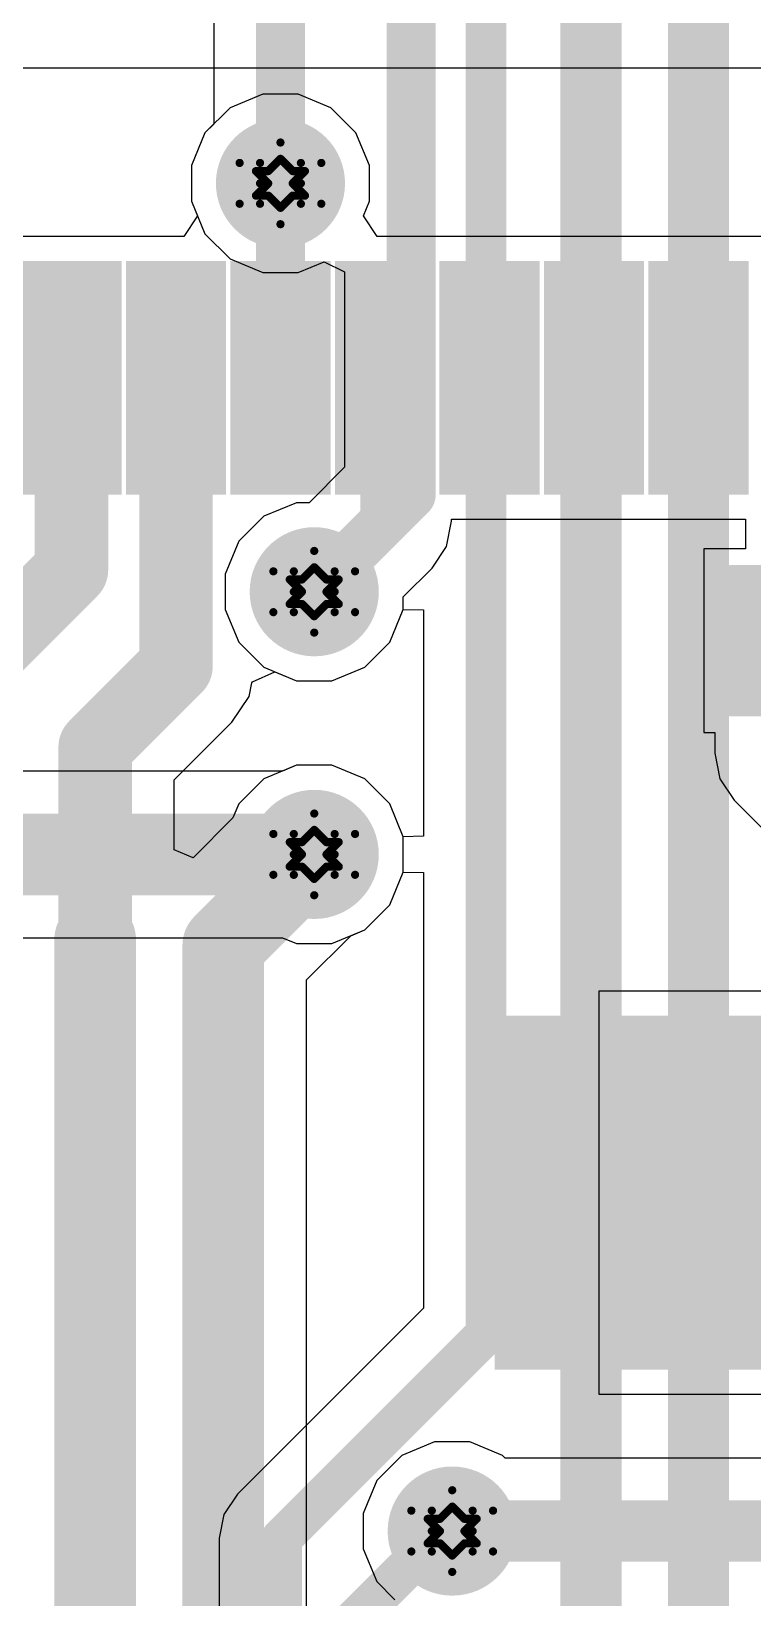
# Model space of a CAD drawing. Header units: inches. Extents: x -18 to 237, y -41 to 211.
# Drawn here: x 54.46 to 58.94, y 59.66 to 69.4 of the extents above; entities that cross this region are included whole.
import ezdxf

# ---------------------------------------------------------------- set-up
doc = ezdxf.new("R2010")
doc.units = ezdxf.units.IN
for name, color, linetype in [('Bottom Layer', 5, 'Continuous'), ('Bottom Solder', 6, 'Continuous'), ('Drill Drawing', 1, 'Continuous'), ('Top Layer', 1, 'Continuous'), ('Top Overlay', 2, 'Continuous'), ('Top Paste', 8, 'Continuous'), ('Top Solder', 216, 'Continuous'), ('Via Holes', 16, 'Continuous')]:
    doc.layers.add(name, color=color, linetype=linetype)

# ---------------------------------------------------------------- blocks, each defined once
blk = doc.blocks.new('SSOP_28_208____25')
at = {"layer": 'Top Layer'}
for points in [[(-4.025, 3.785), (-2.775, 3.785), (-2.775, 3.365), (-4.025, 3.365)], [(-4.025, 3.135), (-2.775, 3.135), (-2.775, 2.715), (-4.025, 2.715)], [(-4.025, 2.485), (-2.775, 2.485), (-2.775, 2.065), (-4.025, 2.065)], [(-4.025, 1.835), (-2.775, 1.835), (-2.775, 1.415), (-4.025, 1.415)], [(-4.025, 1.185), (-2.775, 1.185), (-2.775, 0.765), (-4.025, 0.765)], [(-4.025, 0.535), (-2.775, 0.535), (-2.775, 0.115), (-4.025, 0.115)], [(-4.025, -0.115), (-2.775, -0.115), (-2.775, -0.535), (-4.025, -0.535)]]:
    blk.add_hatch(color=1, dxfattribs=at).paths.add_polyline_path(points)
at = {"layer": 'Top Paste'}
for points in [[(-4.025, 3.785), (-2.775, 3.785), (-2.775, 3.365), (-4.025, 3.365)], [(-4.025, 3.135), (-2.775, 3.135), (-2.775, 2.715), (-4.025, 2.715)], [(-4.025, 2.485), (-2.775, 2.485), (-2.775, 2.065), (-4.025, 2.065)], [(-4.025, 1.835), (-2.775, 1.835), (-2.775, 1.415), (-4.025, 1.415)], [(-4.025, 1.185), (-2.775, 1.185), (-2.775, 0.765), (-4.025, 0.765)], [(-4.025, 0.535), (-2.775, 0.535), (-2.775, 0.115), (-4.025, 0.115)], [(-4.025, -0.115), (-2.775, -0.115), (-2.775, -0.535), (-4.025, -0.535)]]:
    blk.add_hatch(color=8, dxfattribs=at).paths.add_polyline_path(points)
at = {"layer": 'Top Solder'}
for points in [[(-4.1266, 3.8866), (-2.6734, 3.8866), (-2.6734, 3.2634), (-4.1266, 3.2634)], [(-4.1266, 3.2366), (-2.6734, 3.2366), (-2.6734, 2.6134), (-4.1266, 2.6134)], [(-4.1266, 2.5866), (-2.6734, 2.5866), (-2.6734, 1.9634), (-4.1266, 1.9634)], [(-4.1266, 1.9366), (-2.6734, 1.9366), (-2.6734, 1.3134), (-4.1266, 1.3134)], [(-4.1266, 1.2866), (-2.6734, 1.2866), (-2.6734, 0.6634), (-4.1266, 0.6634)], [(-4.1266, 0.6366), (-2.6734, 0.6366), (-2.6734, 0.0134), (-4.1266, 0.0134)], [(-4.1266, -0.0134), (-2.6734, -0.0134), (-2.6734, -0.6366), (-4.1266, -0.6366)]]:
    blk.add_hatch(color=216, dxfattribs=at).paths.add_polyline_path(points)
blk = doc.blocks.new('91304_99_052R2_105')
at = {"layer": 'Top Layer'}
for points in [[(-1.5, 3.1), (-2.1, 3.1), (-2.1, 5.1), (-1.5, 5.1)], [(-0.7, 3.1), (-1.3, 3.1), (-1.3, 5.1), (-0.7, 5.1)]]:
    blk.add_hatch(color=1, dxfattribs=at).paths.add_polyline_path(points)
at = {"layer": 'Top Paste'}
for points in [[(-1.5, 3.1), (-2.1, 3.1), (-2.1, 5.1), (-1.5, 5.1)], [(-0.7, 3.1), (-1.3, 3.1), (-1.3, 5.1), (-0.7, 5.1)]]:
    blk.add_hatch(color=8, dxfattribs=at).paths.add_polyline_path(points)
at = {"layer": 'Top Solder'}
for points in [[(-1.3984, 2.9984), (-2.2016, 2.9984), (-2.2016, 5.2016), (-1.3984, 5.2016)], [(-0.5984, 2.9984), (-1.4016, 2.9984), (-1.4016, 5.2016), (-0.5984, 5.2016)], [(0.2016, 2.9984), (-0.6016, 2.9984), (-0.6016, 5.2016), (0.2016, 5.2016)]]:
    blk.add_hatch(color=216, dxfattribs=at).paths.add_polyline_path(points)
blk = doc.blocks.new('C___0402_121')
at = {"layer": 'Top Layer'}
for points in [[(-0.6985, -0.3175), (-0.6985, 0.3175), (-0.2413, 0.3175), (-0.2413, -0.3175)], [(0.2413, -0.3175), (0.2413, 0.3175), (0.6985, 0.3175), (0.6985, -0.3175)]]:
    blk.add_hatch(color=1, dxfattribs=at).paths.add_polyline_path(points)
at = {"layer": 'Top Paste'}
for points in [[(-0.6985, -0.3175), (-0.6985, 0.3175), (-0.2413, 0.3175), (-0.2413, -0.3175)], [(0.2413, -0.3175), (0.2413, 0.3175), (0.6985, 0.3175), (0.6985, -0.3175)]]:
    blk.add_hatch(color=8, dxfattribs=at).paths.add_polyline_path(points)
at = {"layer": 'Top Solder'}
for points in [[(-0.7585, -0.3775), (-0.7585, 0.3775), (-0.1813, 0.3775), (-0.1813, -0.3775)], [(0.1813, -0.3775), (0.1813, 0.3775), (0.7585, 0.3775), (0.7585, -0.3775)]]:
    blk.add_hatch(color=216, dxfattribs=at).paths.add_polyline_path(points)
at = {"layer": 'Top Overlay'}
for points in [[(-0.7874, -0.4064, 0.127, 0.127, 0), (-0.7874, 0.4064, 0.127, 0.127, 0)], [(-0.7874, 0.4064, 0.127, 0.127, 0), (-0.2794, 0.4064, 0.127, 0.127, 0)], [(0.2794, 0.4064, 0.127, 0.127, 0), (0.7874, 0.4064, 0.127, 0.127, 0)], [(0.7874, -0.4064, 0.127, 0.127, 0), (0.7874, 0.4064, 0.127, 0.127, 0)], [(-0.7874, -0.4064, 0.127, 0.127, 0), (-0.2794, -0.4064, 0.127, 0.127, 0)], [(0.2794, -0.4064, 0.127, 0.127, 0), (0.7874, -0.4064, 0.127, 0.127, 0)]]:
    blk.add_lwpolyline(points, format="xyseb", dxfattribs=at)
for points in [[(-0.8191, 0.4064, 0.0635, 0.0635, 1), (-0.7556, 0.4064, 0.0635, 0.0635, 1)], [(-0.8191, 0.4064, 0.0635, 0.0635, 1), (-0.7556, 0.4064, 0.0635, 0.0635, 1)], [(-0.3111, 0.4064, 0.0635, 0.0635, 1), (-0.2477, 0.4064, 0.0635, 0.0635, 1)], [(0.2477, 0.4064, 0.0635, 0.0635, 1), (0.3111, 0.4064, 0.0635, 0.0635, 1)], [(0.7556, 0.4064, 0.0635, 0.0635, 1), (0.8191, 0.4064, 0.0635, 0.0635, 1)], [(0.7556, 0.4064, 0.0635, 0.0635, 1), (0.8191, 0.4064, 0.0635, 0.0635, 1)], [(-0.8191, -0.4064, 0.0635, 0.0635, 1), (-0.7556, -0.4064, 0.0635, 0.0635, 1)], [(-0.8191, -0.4064, 0.0635, 0.0635, 1), (-0.7556, -0.4064, 0.0635, 0.0635, 1)], [(-0.3111, -0.4064, 0.0635, 0.0635, 1), (-0.2477, -0.4064, 0.0635, 0.0635, 1)], [(0.2477, -0.4064, 0.0635, 0.0635, 1), (0.3111, -0.4064, 0.0635, 0.0635, 1)], [(0.7556, -0.4064, 0.0635, 0.0635, 1), (0.8191, -0.4064, 0.0635, 0.0635, 1)], [(0.7556, -0.4064, 0.0635, 0.0635, 1), (0.8191, -0.4064, 0.0635, 0.0635, 1)]]:
    blk.add_lwpolyline(points, format="xyseb", close=True, dxfattribs=at)

msp = doc.modelspace()

# ---------------------------------------------------------------- hatches: boundary and pattern name
at = {"layer": 'Bottom Layer'}
h = msp.add_hatch(color=5, dxfattribs=at)
edge = h.paths.add_edge_path()
edge.add_arc((56.0072, 68.456), 0.3, 0, 360)
h = msp.add_hatch(color=5, dxfattribs=at)
edge = h.paths.add_edge_path()
edge.add_arc((56.2172, 65.916), 0.3, 0, 360)
h = msp.add_hatch(color=5, dxfattribs=at)
edge = h.paths.add_edge_path()
edge.add_arc((56.2172, 64.2825), 0.3, 0, 360)
h = msp.add_hatch(color=5, dxfattribs=at)
edge = h.paths.add_edge_path()
edge.add_arc((57.0754, 60.074), 0.3, 0, 360)
at = {"layer": 'Bottom Solder'}
h = msp.add_hatch(color=6, dxfattribs=at)
edge = h.paths.add_edge_path()
edge.add_arc((56.0072, 68.456), 0.4016, 0, 360)
h = msp.add_hatch(color=6, dxfattribs=at)
edge = h.paths.add_edge_path()
edge.add_arc((56.2172, 65.916), 0.4016, 0, 360)
h = msp.add_hatch(color=6, dxfattribs=at)
edge = h.paths.add_edge_path()
edge.add_arc((56.2172, 64.2825), 0.4016, 0, 360)
h = msp.add_hatch(color=6, dxfattribs=at)
edge = h.paths.add_edge_path()
edge.add_arc((57.0754, 60.074), 0.4016, 0, 360)
at = {"layer": 'Top Layer'}
h = msp.add_hatch(color=1, dxfattribs=at)
edge = h.paths.add_edge_path()
edge.add_arc((56.0072, 68.456), 0.3, 0, 360)
h = msp.add_hatch(color=1, dxfattribs=at)
edge = h.paths.add_edge_path()
edge.add_arc((56.2172, 65.916), 0.3, 0, 360)
h = msp.add_hatch(color=1, dxfattribs=at)
edge = h.paths.add_edge_path()
edge.add_arc((56.2172, 64.2825), 0.3, 0, 360)
h = msp.add_hatch(color=1, dxfattribs=at)
edge = h.paths.add_edge_path()
edge.add_arc((57.0754, 60.074), 0.3, 0, 360)
at = {"layer": 'Top Solder'}
h = msp.add_hatch(color=216, dxfattribs=at)
edge = h.paths.add_edge_path()
edge.add_arc((56.0072, 68.456), 0.4016, 0, 360)
h = msp.add_hatch(color=216, dxfattribs=at)
edge = h.paths.add_edge_path()
edge.add_arc((56.2172, 65.916), 0.4016, 0, 360)
h = msp.add_hatch(color=216, dxfattribs=at)
edge = h.paths.add_edge_path()
edge.add_arc((56.2172, 64.2825), 0.4016, 0, 360)
h = msp.add_hatch(color=216, dxfattribs=at)
edge = h.paths.add_edge_path()
edge.add_arc((57.0754, 60.074), 0.4016, 0, 360)
at = {"layer": 'Via Holes'}
h = msp.add_hatch(color=7, dxfattribs=at)
edge = h.paths.add_edge_path()
edge.add_arc((56.0072, 68.456), 0.15, 0, 360)
h = msp.add_hatch(color=7, dxfattribs=at)
edge = h.paths.add_edge_path()
edge.add_arc((56.2172, 65.916), 0.15, 0, 360)
h = msp.add_hatch(color=7, dxfattribs=at)
edge = h.paths.add_edge_path()
edge.add_arc((56.2172, 64.2825), 0.15, 0, 360)
h = msp.add_hatch(color=7, dxfattribs=at)
edge = h.paths.add_edge_path()
edge.add_arc((57.0754, 60.074), 0.15, 0, 360)

# ---------------------------------------------------------------- linework, layer by layer
at = {"layer": 'Bottom Layer'}
for p, q in [((55.5928, 76.1064), (55.5928, 68.8251)), ((55.5928, 68.8251), (55.5375, 68.7698)), ((55.5375, 68.7698), (55.4532, 68.5662)), ((55.4532, 68.5662), (55.4532, 68.3458)), ((55.4532, 68.3458), (55.5375, 68.1422)), ((55.5375, 68.1422), (55.6934, 67.9863)), ((55.6934, 67.9863), (55.897, 67.902)), ((55.897, 67.902), (56.1174, 67.902)), ((56.1174, 67.902), (56.2788, 67.9688)), ((56.2788, 67.9688), (56.4058, 67.9051)), ((56.4058, 67.9051), (56.4058, 66.6905)), ((56.4058, 66.6905), (56.1852, 66.47)), ((56.107, 66.47), (55.9034, 66.3857)), ((56.1852, 66.47), (56.107, 66.47)), ((55.9034, 66.3857), (55.7475, 66.2298)), ((55.7475, 66.2298), (55.6632, 66.0262)), ((55.6632, 66.0262), (55.6632, 65.8058)), ((55.6632, 65.8058), (55.7475, 65.6022)), ((56.6869, 65.6022), (56.7712, 65.8058)), ((56.7712, 65.8058), (56.897, 65.8029)), ((56.897, 65.8029), (56.897, 64.3956)), ((55.7475, 65.6022), (55.9034, 65.4463)), ((56.531, 65.4463), (56.6869, 65.6022)), ((55.9034, 65.4463), (56.107, 65.362)), ((56.3274, 65.362), (56.531, 65.4463)), ((56.107, 65.362), (56.3274, 65.362)), ((56.02, 64.8004), (54.2217, 64.8004)), ((56.107, 64.8365), (56.02, 64.8004)), ((56.3274, 64.8365), (56.107, 64.8365)), ((56.531, 64.7521), (56.3274, 64.8365)), ((56.6869, 64.5963), (56.531, 64.7521)), ((56.7712, 64.3927), (56.6869, 64.5963)), ((56.897, 64.3956), (56.7712, 64.3927)), ((56.6869, 63.9687), (56.7712, 64.1723)), ((56.7712, 64.1723), (56.897, 64.1694)), ((56.897, 64.1694), (56.897, 61.461)), ((56.531, 63.8128), (56.6869, 63.9687)), ((56.3274, 63.7285), (56.531, 63.8128)), ((54.0072, 63.7645), (56.02, 63.7645)), ((56.02, 63.7645), (56.107, 63.7285)), ((56.107, 63.7285), (56.3274, 63.7285)), ((56.897, 61.461), (55.7396, 60.3036)), ((55.7396, 60.3036), (55.6554, 60.1776)), ((55.6554, 60.1776), (55.6259, 60.0289)), ((55.6259, 60.0289), (55.6259, 57.6461))]:
    msp.add_line(p, q, dxfattribs=at)
for points in [[(56.0072, 68.456, 0.3048, 0.3048, 0), (56.0072, 76.1064, 0.3048, 0.3048, 0)], [(56.8201, 66.5189, 0.3048, 0.3048, 0), (56.8201, 76.0001, 0.3048, 0.3048, 0)], [(57.2855, 61.3001, 0.254, 0.254, 0), (57.2855, 75.4186, 0.254, 0.254, 0)], [(57.9389, 57.0754, 0.381, 0.381, 0), (57.9389, 75.0417, 0.381, 0.381, 0)], [(58.6072, 56.8876, 0.381, 0.381, 0), (58.6072, 73.028, 0.381, 0.381, 0)], [(56.2172, 65.916, 0.3048, 0.3048, 0), (56.8201, 66.5189, 0.3048, 0.3048, 0)], [(54.0072, 64.2825, 0.508, 0.508, 0), (56.2172, 64.2825, 0.508, 0.508, 0)], [(56.0143, 60.0289, 0.254, 0.254, 0), (57.2855, 61.3001, 0.254, 0.254, 0)], [(56.0143, 57.4852, 0.254, 0.254, 0), (56.0143, 60.0289, 0.254, 0.254, 0)], [(56.3953, 59.4496, 0.254, 0.254, 0), (57.0197, 60.074, 0.254, 0.254, 0)], [(57.0197, 60.074, 0.254, 0.254, 0), (57.0754, 60.074, 0.254, 0.254, 0)]]:
    msp.add_lwpolyline(points, format="xyseb", dxfattribs=at)
for points in [[(55.931, 68.456, 0.1524, 0.1524, 1), (56.0834, 68.456, 0.1524, 0.1524, 1)], [(56.7439, 66.5189, 0.1524, 0.1524, 1), (56.8963, 66.5189, 0.1524, 0.1524, 1)], [(56.7439, 66.5189, 0.1524, 0.1524, 1), (56.8963, 66.5189, 0.1524, 0.1524, 1)], [(56.141, 65.916, 0.1524, 0.1524, 1), (56.2934, 65.916, 0.1524, 0.1524, 1)], [(56.0902, 64.2825, 0.254, 0.254, 1), (56.3442, 64.2825, 0.254, 0.254, 1)], [(57.222, 61.3001, 0.127, 0.127, 1), (57.349, 61.3001, 0.127, 0.127, 1)], [(57.222, 61.3001, 0.127, 0.127, 1), (57.349, 61.3001, 0.127, 0.127, 1)], [(55.9508, 60.0289, 0.127, 0.127, 1), (56.0778, 60.0289, 0.127, 0.127, 1)], [(55.9508, 60.0289, 0.127, 0.127, 1), (56.0778, 60.0289, 0.127, 0.127, 1)], [(56.9562, 60.074, 0.127, 0.127, 1), (57.0832, 60.074, 0.127, 0.127, 1)], [(56.9562, 60.074, 0.127, 0.127, 1), (57.0832, 60.074, 0.127, 0.127, 1)], [(57.0119, 60.074, 0.127, 0.127, 1), (57.1389, 60.074, 0.127, 0.127, 1)]]:
    msp.add_lwpolyline(points, format="xyseb", close=True, dxfattribs=at)
at = {"layer": 'Drill Drawing'}
for points in [[(55.8802, 68.583, 0.0508, 0.0508, 0), (56.0072, 68.71, 0.0508, 0.0508, 0)], [(56.0072, 68.71, 0.0508, 0.0508, 0), (56.1342, 68.583, 0.0508, 0.0508, 0)], [(55.7532, 68.583, 0.0508, 0.0508, 0), (55.8802, 68.456, 0.0508, 0.0508, 0)], [(55.7532, 68.583, 0.0508, 0.0508, 0), (55.8802, 68.583, 0.0508, 0.0508, 0)], [(55.931, 68.5322, 0.0508, 0.0508, 0), (56.0072, 68.6084, 0.0508, 0.0508, 0)], [(56.0072, 68.6084, 0.0508, 0.0508, 0), (56.0834, 68.5322, 0.0508, 0.0508, 0)], [(56.1342, 68.583, 0.0508, 0.0508, 0), (56.2612, 68.583, 0.0508, 0.0508, 0)], [(56.1342, 68.456, 0.0508, 0.0508, 0), (56.2612, 68.583, 0.0508, 0.0508, 0)], [(55.8548, 68.5322, 0.0508, 0.0508, 0), (55.931, 68.456, 0.0508, 0.0508, 0)], [(55.8548, 68.5322, 0.0508, 0.0508, 0), (55.931, 68.5322, 0.0508, 0.0508, 0)], [(56.0834, 68.5322, 0.0508, 0.0508, 0), (56.1596, 68.5322, 0.0508, 0.0508, 0)], [(56.0834, 68.456, 0.0508, 0.0508, 0), (56.1596, 68.5322, 0.0508, 0.0508, 0)], [(55.7532, 68.329, 0.0508, 0.0508, 0), (55.8802, 68.456, 0.0508, 0.0508, 0)], [(55.8548, 68.3798, 0.0508, 0.0508, 0), (55.931, 68.456, 0.0508, 0.0508, 0)], [(55.8548, 68.3798, 0.0508, 0.0508, 0), (55.931, 68.3798, 0.0508, 0.0508, 0)], [(55.931, 68.3798, 0.0508, 0.0508, 0), (56.0072, 68.3036, 0.0508, 0.0508, 0)], [(56.0072, 68.3036, 0.0508, 0.0508, 0), (56.0834, 68.3798, 0.0508, 0.0508, 0)], [(56.0834, 68.456, 0.0508, 0.0508, 0), (56.1596, 68.3798, 0.0508, 0.0508, 0)], [(56.0834, 68.3798, 0.0508, 0.0508, 0), (56.1596, 68.3798, 0.0508, 0.0508, 0)], [(56.1342, 68.456, 0.0508, 0.0508, 0), (56.2612, 68.329, 0.0508, 0.0508, 0)], [(55.7532, 68.329, 0.0508, 0.0508, 0), (55.8802, 68.329, 0.0508, 0.0508, 0)], [(55.8802, 68.329, 0.0508, 0.0508, 0), (56.0072, 68.202, 0.0508, 0.0508, 0)], [(56.0072, 68.202, 0.0508, 0.0508, 0), (56.1342, 68.329, 0.0508, 0.0508, 0)], [(56.1342, 68.329, 0.0508, 0.0508, 0), (56.2612, 68.329, 0.0508, 0.0508, 0)], [(56.0902, 66.043, 0.0508, 0.0508, 0), (56.2172, 66.17, 0.0508, 0.0508, 0)], [(56.2172, 66.17, 0.0508, 0.0508, 0), (56.3442, 66.043, 0.0508, 0.0508, 0)], [(55.9632, 66.043, 0.0508, 0.0508, 0), (56.0902, 65.916, 0.0508, 0.0508, 0)], [(55.9632, 66.043, 0.0508, 0.0508, 0), (56.0902, 66.043, 0.0508, 0.0508, 0)], [(56.141, 65.9922, 0.0508, 0.0508, 0), (56.2172, 66.0684, 0.0508, 0.0508, 0)], [(56.2172, 66.0684, 0.0508, 0.0508, 0), (56.2934, 65.9922, 0.0508, 0.0508, 0)], [(56.3442, 66.043, 0.0508, 0.0508, 0), (56.4712, 66.043, 0.0508, 0.0508, 0)], [(56.3442, 65.916, 0.0508, 0.0508, 0), (56.4712, 66.043, 0.0508, 0.0508, 0)], [(56.0648, 65.9922, 0.0508, 0.0508, 0), (56.141, 65.916, 0.0508, 0.0508, 0)], [(56.0648, 65.9922, 0.0508, 0.0508, 0), (56.141, 65.9922, 0.0508, 0.0508, 0)], [(56.2934, 65.9922, 0.0508, 0.0508, 0), (56.3696, 65.9922, 0.0508, 0.0508, 0)], [(56.2934, 65.916, 0.0508, 0.0508, 0), (56.3696, 65.9922, 0.0508, 0.0508, 0)], [(55.9632, 65.789, 0.0508, 0.0508, 0), (56.0902, 65.916, 0.0508, 0.0508, 0)], [(56.0648, 65.8398, 0.0508, 0.0508, 0), (56.141, 65.916, 0.0508, 0.0508, 0)], [(56.0648, 65.8398, 0.0508, 0.0508, 0), (56.141, 65.8398, 0.0508, 0.0508, 0)], [(56.141, 65.8398, 0.0508, 0.0508, 0), (56.2172, 65.7636, 0.0508, 0.0508, 0)], [(56.2172, 65.7636, 0.0508, 0.0508, 0), (56.2934, 65.8398, 0.0508, 0.0508, 0)], [(56.2934, 65.916, 0.0508, 0.0508, 0), (56.3696, 65.8398, 0.0508, 0.0508, 0)], [(56.2934, 65.8398, 0.0508, 0.0508, 0), (56.3696, 65.8398, 0.0508, 0.0508, 0)], [(56.3442, 65.916, 0.0508, 0.0508, 0), (56.4712, 65.789, 0.0508, 0.0508, 0)], [(55.9632, 65.789, 0.0508, 0.0508, 0), (56.0902, 65.789, 0.0508, 0.0508, 0)], [(56.0902, 65.789, 0.0508, 0.0508, 0), (56.2172, 65.662, 0.0508, 0.0508, 0)], [(56.2172, 65.662, 0.0508, 0.0508, 0), (56.3442, 65.789, 0.0508, 0.0508, 0)], [(56.3442, 65.789, 0.0508, 0.0508, 0), (56.4712, 65.789, 0.0508, 0.0508, 0)], [(56.0902, 64.4095, 0.0508, 0.0508, 0), (56.2172, 64.5365, 0.0508, 0.0508, 0)], [(56.2172, 64.5365, 0.0508, 0.0508, 0), (56.3442, 64.4095, 0.0508, 0.0508, 0)], [(55.9632, 64.4095, 0.0508, 0.0508, 0), (56.0902, 64.2825, 0.0508, 0.0508, 0)], [(55.9632, 64.4095, 0.0508, 0.0508, 0), (56.0902, 64.4095, 0.0508, 0.0508, 0)], [(56.141, 64.3587, 0.0508, 0.0508, 0), (56.2172, 64.4349, 0.0508, 0.0508, 0)], [(56.2172, 64.4349, 0.0508, 0.0508, 0), (56.2934, 64.3587, 0.0508, 0.0508, 0)], [(56.3442, 64.4095, 0.0508, 0.0508, 0), (56.4712, 64.4095, 0.0508, 0.0508, 0)], [(56.3442, 64.2825, 0.0508, 0.0508, 0), (56.4712, 64.4095, 0.0508, 0.0508, 0)], [(55.9632, 64.1555, 0.0508, 0.0508, 0), (56.0902, 64.2825, 0.0508, 0.0508, 0)], [(56.0648, 64.3587, 0.0508, 0.0508, 0), (56.141, 64.2825, 0.0508, 0.0508, 0)], [(56.0648, 64.3587, 0.0508, 0.0508, 0), (56.141, 64.3587, 0.0508, 0.0508, 0)], [(56.0648, 64.2063, 0.0508, 0.0508, 0), (56.141, 64.2825, 0.0508, 0.0508, 0)], [(56.2934, 64.3587, 0.0508, 0.0508, 0), (56.3696, 64.3587, 0.0508, 0.0508, 0)], [(56.2934, 64.2825, 0.0508, 0.0508, 0), (56.3696, 64.3587, 0.0508, 0.0508, 0)], [(56.2934, 64.2825, 0.0508, 0.0508, 0), (56.3696, 64.2063, 0.0508, 0.0508, 0)], [(56.3442, 64.2825, 0.0508, 0.0508, 0), (56.4712, 64.1555, 0.0508, 0.0508, 0)], [(56.0648, 64.2063, 0.0508, 0.0508, 0), (56.141, 64.2063, 0.0508, 0.0508, 0)], [(56.141, 64.2063, 0.0508, 0.0508, 0), (56.2172, 64.1301, 0.0508, 0.0508, 0)], [(56.2172, 64.1301, 0.0508, 0.0508, 0), (56.2934, 64.2063, 0.0508, 0.0508, 0)], [(56.2934, 64.2063, 0.0508, 0.0508, 0), (56.3696, 64.2063, 0.0508, 0.0508, 0)], [(55.9632, 64.1555, 0.0508, 0.0508, 0), (56.0902, 64.1555, 0.0508, 0.0508, 0)], [(56.0902, 64.1555, 0.0508, 0.0508, 0), (56.2172, 64.0285, 0.0508, 0.0508, 0)], [(56.2172, 64.0285, 0.0508, 0.0508, 0), (56.3442, 64.1555, 0.0508, 0.0508, 0)], [(56.3442, 64.1555, 0.0508, 0.0508, 0), (56.4712, 64.1555, 0.0508, 0.0508, 0)], [(56.9484, 60.201, 0.0508, 0.0508, 0), (57.0754, 60.328, 0.0508, 0.0508, 0)], [(57.0754, 60.328, 0.0508, 0.0508, 0), (57.2024, 60.201, 0.0508, 0.0508, 0)], [(56.8214, 60.201, 0.0508, 0.0508, 0), (56.9484, 60.074, 0.0508, 0.0508, 0)], [(56.8214, 60.201, 0.0508, 0.0508, 0), (56.9484, 60.201, 0.0508, 0.0508, 0)], [(56.9992, 60.1502, 0.0508, 0.0508, 0), (57.0754, 60.2264, 0.0508, 0.0508, 0)], [(57.0754, 60.2264, 0.0508, 0.0508, 0), (57.1516, 60.1502, 0.0508, 0.0508, 0)], [(57.2024, 60.201, 0.0508, 0.0508, 0), (57.3294, 60.201, 0.0508, 0.0508, 0)], [(57.2024, 60.074, 0.0508, 0.0508, 0), (57.3294, 60.201, 0.0508, 0.0508, 0)], [(56.923, 60.1502, 0.0508, 0.0508, 0), (56.9992, 60.074, 0.0508, 0.0508, 0)], [(56.923, 60.1502, 0.0508, 0.0508, 0), (56.9992, 60.1502, 0.0508, 0.0508, 0)], [(57.1516, 60.1502, 0.0508, 0.0508, 0), (57.2278, 60.1502, 0.0508, 0.0508, 0)], [(57.1516, 60.074, 0.0508, 0.0508, 0), (57.2278, 60.1502, 0.0508, 0.0508, 0)], [(56.8214, 59.947, 0.0508, 0.0508, 0), (56.9484, 60.074, 0.0508, 0.0508, 0)], [(56.923, 59.9978, 0.0508, 0.0508, 0), (56.9992, 60.074, 0.0508, 0.0508, 0)], [(56.923, 59.9978, 0.0508, 0.0508, 0), (56.9992, 59.9978, 0.0508, 0.0508, 0)], [(56.9992, 59.9978, 0.0508, 0.0508, 0), (57.0754, 59.9216, 0.0508, 0.0508, 0)], [(57.0754, 59.9216, 0.0508, 0.0508, 0), (57.1516, 59.9978, 0.0508, 0.0508, 0)], [(57.1516, 60.074, 0.0508, 0.0508, 0), (57.2278, 59.9978, 0.0508, 0.0508, 0)], [(57.1516, 59.9978, 0.0508, 0.0508, 0), (57.2278, 59.9978, 0.0508, 0.0508, 0)], [(57.2024, 60.074, 0.0508, 0.0508, 0), (57.3294, 59.947, 0.0508, 0.0508, 0)], [(56.8214, 59.947, 0.0508, 0.0508, 0), (56.9484, 59.947, 0.0508, 0.0508, 0)], [(56.9484, 59.947, 0.0508, 0.0508, 0), (57.0754, 59.82, 0.0508, 0.0508, 0)], [(57.0754, 59.82, 0.0508, 0.0508, 0), (57.2024, 59.947, 0.0508, 0.0508, 0)], [(57.2024, 59.947, 0.0508, 0.0508, 0), (57.3294, 59.947, 0.0508, 0.0508, 0)]]:
    msp.add_lwpolyline(points, format="xyseb", dxfattribs=at)
for points in [[(55.9945, 68.71, 0.0254, 0.0254, 1), (56.0199, 68.71, 0.0254, 0.0254, 1)], [(55.9945, 68.71, 0.0254, 0.0254, 1), (56.0199, 68.71, 0.0254, 0.0254, 1)], [(55.7405, 68.583, 0.0254, 0.0254, 1), (55.7659, 68.583, 0.0254, 0.0254, 1)], [(55.7405, 68.583, 0.0254, 0.0254, 1), (55.7659, 68.583, 0.0254, 0.0254, 1)], [(55.8675, 68.583, 0.0254, 0.0254, 1), (55.8929, 68.583, 0.0254, 0.0254, 1)], [(55.8675, 68.583, 0.0254, 0.0254, 1), (55.8929, 68.583, 0.0254, 0.0254, 1)], [(55.9945, 68.6084, 0.0254, 0.0254, 1), (56.0199, 68.6084, 0.0254, 0.0254, 1)], [(55.9945, 68.6084, 0.0254, 0.0254, 1), (56.0199, 68.6084, 0.0254, 0.0254, 1)], [(56.1215, 68.583, 0.0254, 0.0254, 1), (56.1469, 68.583, 0.0254, 0.0254, 1)], [(56.1215, 68.583, 0.0254, 0.0254, 1), (56.1469, 68.583, 0.0254, 0.0254, 1)], [(56.2485, 68.583, 0.0254, 0.0254, 1), (56.2739, 68.583, 0.0254, 0.0254, 1)], [(56.2485, 68.583, 0.0254, 0.0254, 1), (56.2739, 68.583, 0.0254, 0.0254, 1)], [(55.8421, 68.5322, 0.0254, 0.0254, 1), (55.8675, 68.5322, 0.0254, 0.0254, 1)], [(55.8421, 68.5322, 0.0254, 0.0254, 1), (55.8675, 68.5322, 0.0254, 0.0254, 1)], [(55.9183, 68.5322, 0.0254, 0.0254, 1), (55.9437, 68.5322, 0.0254, 0.0254, 1)], [(55.9183, 68.5322, 0.0254, 0.0254, 1), (55.9437, 68.5322, 0.0254, 0.0254, 1)], [(56.0707, 68.5322, 0.0254, 0.0254, 1), (56.0961, 68.5322, 0.0254, 0.0254, 1)], [(56.0707, 68.5322, 0.0254, 0.0254, 1), (56.0961, 68.5322, 0.0254, 0.0254, 1)], [(56.1469, 68.5322, 0.0254, 0.0254, 1), (56.1723, 68.5322, 0.0254, 0.0254, 1)], [(56.1469, 68.5322, 0.0254, 0.0254, 1), (56.1723, 68.5322, 0.0254, 0.0254, 1)], [(55.8421, 68.3798, 0.0254, 0.0254, 1), (55.8675, 68.3798, 0.0254, 0.0254, 1)], [(55.8421, 68.3798, 0.0254, 0.0254, 1), (55.8675, 68.3798, 0.0254, 0.0254, 1)], [(55.8675, 68.456, 0.0254, 0.0254, 1), (55.8929, 68.456, 0.0254, 0.0254, 1)], [(55.8675, 68.456, 0.0254, 0.0254, 1), (55.8929, 68.456, 0.0254, 0.0254, 1)], [(55.9183, 68.456, 0.0254, 0.0254, 1), (55.9437, 68.456, 0.0254, 0.0254, 1)], [(55.9183, 68.456, 0.0254, 0.0254, 1), (55.9437, 68.456, 0.0254, 0.0254, 1)], [(55.9183, 68.3798, 0.0254, 0.0254, 1), (55.9437, 68.3798, 0.0254, 0.0254, 1)], [(55.9183, 68.3798, 0.0254, 0.0254, 1), (55.9437, 68.3798, 0.0254, 0.0254, 1)], [(56.0707, 68.456, 0.0254, 0.0254, 1), (56.0961, 68.456, 0.0254, 0.0254, 1)], [(56.0707, 68.456, 0.0254, 0.0254, 1), (56.0961, 68.456, 0.0254, 0.0254, 1)], [(56.0707, 68.3798, 0.0254, 0.0254, 1), (56.0961, 68.3798, 0.0254, 0.0254, 1)], [(56.0707, 68.3798, 0.0254, 0.0254, 1), (56.0961, 68.3798, 0.0254, 0.0254, 1)], [(56.1215, 68.456, 0.0254, 0.0254, 1), (56.1469, 68.456, 0.0254, 0.0254, 1)], [(56.1215, 68.456, 0.0254, 0.0254, 1), (56.1469, 68.456, 0.0254, 0.0254, 1)], [(56.1469, 68.3798, 0.0254, 0.0254, 1), (56.1723, 68.3798, 0.0254, 0.0254, 1)], [(56.1469, 68.3798, 0.0254, 0.0254, 1), (56.1723, 68.3798, 0.0254, 0.0254, 1)], [(55.7405, 68.329, 0.0254, 0.0254, 1), (55.7659, 68.329, 0.0254, 0.0254, 1)], [(55.7405, 68.329, 0.0254, 0.0254, 1), (55.7659, 68.329, 0.0254, 0.0254, 1)], [(55.8675, 68.329, 0.0254, 0.0254, 1), (55.8929, 68.329, 0.0254, 0.0254, 1)], [(55.8675, 68.329, 0.0254, 0.0254, 1), (55.8929, 68.329, 0.0254, 0.0254, 1)], [(55.9945, 68.3036, 0.0254, 0.0254, 1), (56.0199, 68.3036, 0.0254, 0.0254, 1)], [(55.9945, 68.3036, 0.0254, 0.0254, 1), (56.0199, 68.3036, 0.0254, 0.0254, 1)], [(56.1215, 68.329, 0.0254, 0.0254, 1), (56.1469, 68.329, 0.0254, 0.0254, 1)], [(56.1215, 68.329, 0.0254, 0.0254, 1), (56.1469, 68.329, 0.0254, 0.0254, 1)], [(56.2485, 68.329, 0.0254, 0.0254, 1), (56.2739, 68.329, 0.0254, 0.0254, 1)], [(56.2485, 68.329, 0.0254, 0.0254, 1), (56.2739, 68.329, 0.0254, 0.0254, 1)], [(55.9945, 68.202, 0.0254, 0.0254, 1), (56.0199, 68.202, 0.0254, 0.0254, 1)], [(55.9945, 68.202, 0.0254, 0.0254, 1), (56.0199, 68.202, 0.0254, 0.0254, 1)], [(56.2045, 66.17, 0.0254, 0.0254, 1), (56.2299, 66.17, 0.0254, 0.0254, 1)], [(56.2045, 66.17, 0.0254, 0.0254, 1), (56.2299, 66.17, 0.0254, 0.0254, 1)], [(55.9505, 66.043, 0.0254, 0.0254, 1), (55.9759, 66.043, 0.0254, 0.0254, 1)], [(55.9505, 66.043, 0.0254, 0.0254, 1), (55.9759, 66.043, 0.0254, 0.0254, 1)], [(56.0775, 66.043, 0.0254, 0.0254, 1), (56.1029, 66.043, 0.0254, 0.0254, 1)], [(56.0775, 66.043, 0.0254, 0.0254, 1), (56.1029, 66.043, 0.0254, 0.0254, 1)], [(56.2045, 66.0684, 0.0254, 0.0254, 1), (56.2299, 66.0684, 0.0254, 0.0254, 1)], [(56.2045, 66.0684, 0.0254, 0.0254, 1), (56.2299, 66.0684, 0.0254, 0.0254, 1)], [(56.3315, 66.043, 0.0254, 0.0254, 1), (56.3569, 66.043, 0.0254, 0.0254, 1)], [(56.3315, 66.043, 0.0254, 0.0254, 1), (56.3569, 66.043, 0.0254, 0.0254, 1)], [(56.4585, 66.043, 0.0254, 0.0254, 1), (56.4839, 66.043, 0.0254, 0.0254, 1)], [(56.4585, 66.043, 0.0254, 0.0254, 1), (56.4839, 66.043, 0.0254, 0.0254, 1)], [(56.0521, 65.9922, 0.0254, 0.0254, 1), (56.0775, 65.9922, 0.0254, 0.0254, 1)], [(56.0521, 65.9922, 0.0254, 0.0254, 1), (56.0775, 65.9922, 0.0254, 0.0254, 1)], [(56.1283, 65.9922, 0.0254, 0.0254, 1), (56.1537, 65.9922, 0.0254, 0.0254, 1)], [(56.1283, 65.9922, 0.0254, 0.0254, 1), (56.1537, 65.9922, 0.0254, 0.0254, 1)], [(56.2807, 65.9922, 0.0254, 0.0254, 1), (56.3061, 65.9922, 0.0254, 0.0254, 1)], [(56.2807, 65.9922, 0.0254, 0.0254, 1), (56.3061, 65.9922, 0.0254, 0.0254, 1)], [(56.3569, 65.9922, 0.0254, 0.0254, 1), (56.3823, 65.9922, 0.0254, 0.0254, 1)], [(56.3569, 65.9922, 0.0254, 0.0254, 1), (56.3823, 65.9922, 0.0254, 0.0254, 1)], [(56.0521, 65.8398, 0.0254, 0.0254, 1), (56.0775, 65.8398, 0.0254, 0.0254, 1)], [(56.0521, 65.8398, 0.0254, 0.0254, 1), (56.0775, 65.8398, 0.0254, 0.0254, 1)], [(56.0775, 65.916, 0.0254, 0.0254, 1), (56.1029, 65.916, 0.0254, 0.0254, 1)], [(56.0775, 65.916, 0.0254, 0.0254, 1), (56.1029, 65.916, 0.0254, 0.0254, 1)], [(56.1283, 65.916, 0.0254, 0.0254, 1), (56.1537, 65.916, 0.0254, 0.0254, 1)], [(56.1283, 65.916, 0.0254, 0.0254, 1), (56.1537, 65.916, 0.0254, 0.0254, 1)], [(56.1283, 65.8398, 0.0254, 0.0254, 1), (56.1537, 65.8398, 0.0254, 0.0254, 1)], [(56.1283, 65.8398, 0.0254, 0.0254, 1), (56.1537, 65.8398, 0.0254, 0.0254, 1)], [(56.2807, 65.916, 0.0254, 0.0254, 1), (56.3061, 65.916, 0.0254, 0.0254, 1)], [(56.2807, 65.916, 0.0254, 0.0254, 1), (56.3061, 65.916, 0.0254, 0.0254, 1)], [(56.2807, 65.8398, 0.0254, 0.0254, 1), (56.3061, 65.8398, 0.0254, 0.0254, 1)], [(56.2807, 65.8398, 0.0254, 0.0254, 1), (56.3061, 65.8398, 0.0254, 0.0254, 1)], [(56.3315, 65.916, 0.0254, 0.0254, 1), (56.3569, 65.916, 0.0254, 0.0254, 1)], [(56.3315, 65.916, 0.0254, 0.0254, 1), (56.3569, 65.916, 0.0254, 0.0254, 1)], [(56.3569, 65.8398, 0.0254, 0.0254, 1), (56.3823, 65.8398, 0.0254, 0.0254, 1)], [(56.3569, 65.8398, 0.0254, 0.0254, 1), (56.3823, 65.8398, 0.0254, 0.0254, 1)], [(55.9505, 65.789, 0.0254, 0.0254, 1), (55.9759, 65.789, 0.0254, 0.0254, 1)], [(55.9505, 65.789, 0.0254, 0.0254, 1), (55.9759, 65.789, 0.0254, 0.0254, 1)], [(56.0775, 65.789, 0.0254, 0.0254, 1), (56.1029, 65.789, 0.0254, 0.0254, 1)], [(56.0775, 65.789, 0.0254, 0.0254, 1), (56.1029, 65.789, 0.0254, 0.0254, 1)], [(56.2045, 65.7636, 0.0254, 0.0254, 1), (56.2299, 65.7636, 0.0254, 0.0254, 1)], [(56.2045, 65.7636, 0.0254, 0.0254, 1), (56.2299, 65.7636, 0.0254, 0.0254, 1)], [(56.3315, 65.789, 0.0254, 0.0254, 1), (56.3569, 65.789, 0.0254, 0.0254, 1)], [(56.3315, 65.789, 0.0254, 0.0254, 1), (56.3569, 65.789, 0.0254, 0.0254, 1)], [(56.4585, 65.789, 0.0254, 0.0254, 1), (56.4839, 65.789, 0.0254, 0.0254, 1)], [(56.4585, 65.789, 0.0254, 0.0254, 1), (56.4839, 65.789, 0.0254, 0.0254, 1)], [(56.2045, 65.662, 0.0254, 0.0254, 1), (56.2299, 65.662, 0.0254, 0.0254, 1)], [(56.2045, 65.662, 0.0254, 0.0254, 1), (56.2299, 65.662, 0.0254, 0.0254, 1)], [(56.2045, 64.5365, 0.0254, 0.0254, 1), (56.2299, 64.5365, 0.0254, 0.0254, 1)], [(56.2045, 64.5365, 0.0254, 0.0254, 1), (56.2299, 64.5365, 0.0254, 0.0254, 1)], [(55.9505, 64.4095, 0.0254, 0.0254, 1), (55.9759, 64.4095, 0.0254, 0.0254, 1)], [(55.9505, 64.4095, 0.0254, 0.0254, 1), (55.9759, 64.4095, 0.0254, 0.0254, 1)], [(56.0775, 64.4095, 0.0254, 0.0254, 1), (56.1029, 64.4095, 0.0254, 0.0254, 1)], [(56.0775, 64.4095, 0.0254, 0.0254, 1), (56.1029, 64.4095, 0.0254, 0.0254, 1)], [(56.2045, 64.4349, 0.0254, 0.0254, 1), (56.2299, 64.4349, 0.0254, 0.0254, 1)], [(56.2045, 64.4349, 0.0254, 0.0254, 1), (56.2299, 64.4349, 0.0254, 0.0254, 1)], [(56.3315, 64.4095, 0.0254, 0.0254, 1), (56.3569, 64.4095, 0.0254, 0.0254, 1)], [(56.3315, 64.4095, 0.0254, 0.0254, 1), (56.3569, 64.4095, 0.0254, 0.0254, 1)], [(56.4585, 64.4095, 0.0254, 0.0254, 1), (56.4839, 64.4095, 0.0254, 0.0254, 1)], [(56.4585, 64.4095, 0.0254, 0.0254, 1), (56.4839, 64.4095, 0.0254, 0.0254, 1)], [(56.0521, 64.3587, 0.0254, 0.0254, 1), (56.0775, 64.3587, 0.0254, 0.0254, 1)], [(56.0521, 64.3587, 0.0254, 0.0254, 1), (56.0775, 64.3587, 0.0254, 0.0254, 1)], [(56.0775, 64.2825, 0.0254, 0.0254, 1), (56.1029, 64.2825, 0.0254, 0.0254, 1)], [(56.0775, 64.2825, 0.0254, 0.0254, 1), (56.1029, 64.2825, 0.0254, 0.0254, 1)], [(56.1283, 64.3587, 0.0254, 0.0254, 1), (56.1537, 64.3587, 0.0254, 0.0254, 1)], [(56.1283, 64.3587, 0.0254, 0.0254, 1), (56.1537, 64.3587, 0.0254, 0.0254, 1)], [(56.1283, 64.2825, 0.0254, 0.0254, 1), (56.1537, 64.2825, 0.0254, 0.0254, 1)], [(56.1283, 64.2825, 0.0254, 0.0254, 1), (56.1537, 64.2825, 0.0254, 0.0254, 1)], [(56.2807, 64.3587, 0.0254, 0.0254, 1), (56.3061, 64.3587, 0.0254, 0.0254, 1)], [(56.2807, 64.3587, 0.0254, 0.0254, 1), (56.3061, 64.3587, 0.0254, 0.0254, 1)], [(56.2807, 64.2825, 0.0254, 0.0254, 1), (56.3061, 64.2825, 0.0254, 0.0254, 1)], [(56.2807, 64.2825, 0.0254, 0.0254, 1), (56.3061, 64.2825, 0.0254, 0.0254, 1)], [(56.3315, 64.2825, 0.0254, 0.0254, 1), (56.3569, 64.2825, 0.0254, 0.0254, 1)], [(56.3315, 64.2825, 0.0254, 0.0254, 1), (56.3569, 64.2825, 0.0254, 0.0254, 1)], [(56.3569, 64.3587, 0.0254, 0.0254, 1), (56.3823, 64.3587, 0.0254, 0.0254, 1)], [(56.3569, 64.3587, 0.0254, 0.0254, 1), (56.3823, 64.3587, 0.0254, 0.0254, 1)], [(56.0521, 64.2063, 0.0254, 0.0254, 1), (56.0775, 64.2063, 0.0254, 0.0254, 1)], [(56.0521, 64.2063, 0.0254, 0.0254, 1), (56.0775, 64.2063, 0.0254, 0.0254, 1)], [(56.1283, 64.2063, 0.0254, 0.0254, 1), (56.1537, 64.2063, 0.0254, 0.0254, 1)], [(56.1283, 64.2063, 0.0254, 0.0254, 1), (56.1537, 64.2063, 0.0254, 0.0254, 1)], [(56.2807, 64.2063, 0.0254, 0.0254, 1), (56.3061, 64.2063, 0.0254, 0.0254, 1)], [(56.2807, 64.2063, 0.0254, 0.0254, 1), (56.3061, 64.2063, 0.0254, 0.0254, 1)], [(56.3569, 64.2063, 0.0254, 0.0254, 1), (56.3823, 64.2063, 0.0254, 0.0254, 1)], [(56.3569, 64.2063, 0.0254, 0.0254, 1), (56.3823, 64.2063, 0.0254, 0.0254, 1)], [(55.9505, 64.1555, 0.0254, 0.0254, 1), (55.9759, 64.1555, 0.0254, 0.0254, 1)], [(55.9505, 64.1555, 0.0254, 0.0254, 1), (55.9759, 64.1555, 0.0254, 0.0254, 1)], [(56.0775, 64.1555, 0.0254, 0.0254, 1), (56.1029, 64.1555, 0.0254, 0.0254, 1)], [(56.0775, 64.1555, 0.0254, 0.0254, 1), (56.1029, 64.1555, 0.0254, 0.0254, 1)], [(56.2045, 64.1301, 0.0254, 0.0254, 1), (56.2299, 64.1301, 0.0254, 0.0254, 1)], [(56.2045, 64.1301, 0.0254, 0.0254, 1), (56.2299, 64.1301, 0.0254, 0.0254, 1)], [(56.3315, 64.1555, 0.0254, 0.0254, 1), (56.3569, 64.1555, 0.0254, 0.0254, 1)], [(56.3315, 64.1555, 0.0254, 0.0254, 1), (56.3569, 64.1555, 0.0254, 0.0254, 1)], [(56.4585, 64.1555, 0.0254, 0.0254, 1), (56.4839, 64.1555, 0.0254, 0.0254, 1)], [(56.4585, 64.1555, 0.0254, 0.0254, 1), (56.4839, 64.1555, 0.0254, 0.0254, 1)], [(56.2045, 64.0285, 0.0254, 0.0254, 1), (56.2299, 64.0285, 0.0254, 0.0254, 1)], [(56.2045, 64.0285, 0.0254, 0.0254, 1), (56.2299, 64.0285, 0.0254, 0.0254, 1)], [(57.0627, 60.328, 0.0254, 0.0254, 1), (57.0881, 60.328, 0.0254, 0.0254, 1)], [(57.0627, 60.328, 0.0254, 0.0254, 1), (57.0881, 60.328, 0.0254, 0.0254, 1)], [(56.8087, 60.201, 0.0254, 0.0254, 1), (56.8341, 60.201, 0.0254, 0.0254, 1)], [(56.8087, 60.201, 0.0254, 0.0254, 1), (56.8341, 60.201, 0.0254, 0.0254, 1)], [(56.9357, 60.201, 0.0254, 0.0254, 1), (56.9611, 60.201, 0.0254, 0.0254, 1)], [(56.9357, 60.201, 0.0254, 0.0254, 1), (56.9611, 60.201, 0.0254, 0.0254, 1)], [(57.0627, 60.2264, 0.0254, 0.0254, 1), (57.0881, 60.2264, 0.0254, 0.0254, 1)], [(57.0627, 60.2264, 0.0254, 0.0254, 1), (57.0881, 60.2264, 0.0254, 0.0254, 1)], [(57.1897, 60.201, 0.0254, 0.0254, 1), (57.2151, 60.201, 0.0254, 0.0254, 1)], [(57.1897, 60.201, 0.0254, 0.0254, 1), (57.2151, 60.201, 0.0254, 0.0254, 1)], [(57.3167, 60.201, 0.0254, 0.0254, 1), (57.3421, 60.201, 0.0254, 0.0254, 1)], [(57.3167, 60.201, 0.0254, 0.0254, 1), (57.3421, 60.201, 0.0254, 0.0254, 1)], [(56.9103, 60.1502, 0.0254, 0.0254, 1), (56.9357, 60.1502, 0.0254, 0.0254, 1)], [(56.9103, 60.1502, 0.0254, 0.0254, 1), (56.9357, 60.1502, 0.0254, 0.0254, 1)], [(56.9865, 60.1502, 0.0254, 0.0254, 1), (57.0119, 60.1502, 0.0254, 0.0254, 1)], [(56.9865, 60.1502, 0.0254, 0.0254, 1), (57.0119, 60.1502, 0.0254, 0.0254, 1)], [(57.1389, 60.1502, 0.0254, 0.0254, 1), (57.1643, 60.1502, 0.0254, 0.0254, 1)], [(57.1389, 60.1502, 0.0254, 0.0254, 1), (57.1643, 60.1502, 0.0254, 0.0254, 1)], [(57.2151, 60.1502, 0.0254, 0.0254, 1), (57.2405, 60.1502, 0.0254, 0.0254, 1)], [(57.2151, 60.1502, 0.0254, 0.0254, 1), (57.2405, 60.1502, 0.0254, 0.0254, 1)], [(56.9103, 59.9978, 0.0254, 0.0254, 1), (56.9357, 59.9978, 0.0254, 0.0254, 1)], [(56.9103, 59.9978, 0.0254, 0.0254, 1), (56.9357, 59.9978, 0.0254, 0.0254, 1)], [(56.9357, 60.074, 0.0254, 0.0254, 1), (56.9611, 60.074, 0.0254, 0.0254, 1)], [(56.9357, 60.074, 0.0254, 0.0254, 1), (56.9611, 60.074, 0.0254, 0.0254, 1)], [(56.9865, 60.074, 0.0254, 0.0254, 1), (57.0119, 60.074, 0.0254, 0.0254, 1)], [(56.9865, 60.074, 0.0254, 0.0254, 1), (57.0119, 60.074, 0.0254, 0.0254, 1)], [(56.9865, 59.9978, 0.0254, 0.0254, 1), (57.0119, 59.9978, 0.0254, 0.0254, 1)], [(56.9865, 59.9978, 0.0254, 0.0254, 1), (57.0119, 59.9978, 0.0254, 0.0254, 1)], [(57.1389, 60.074, 0.0254, 0.0254, 1), (57.1643, 60.074, 0.0254, 0.0254, 1)], [(57.1389, 60.074, 0.0254, 0.0254, 1), (57.1643, 60.074, 0.0254, 0.0254, 1)], [(57.1389, 59.9978, 0.0254, 0.0254, 1), (57.1643, 59.9978, 0.0254, 0.0254, 1)], [(57.1389, 59.9978, 0.0254, 0.0254, 1), (57.1643, 59.9978, 0.0254, 0.0254, 1)], [(57.1897, 60.074, 0.0254, 0.0254, 1), (57.2151, 60.074, 0.0254, 0.0254, 1)], [(57.1897, 60.074, 0.0254, 0.0254, 1), (57.2151, 60.074, 0.0254, 0.0254, 1)], [(57.2151, 59.9978, 0.0254, 0.0254, 1), (57.2405, 59.9978, 0.0254, 0.0254, 1)], [(57.2151, 59.9978, 0.0254, 0.0254, 1), (57.2405, 59.9978, 0.0254, 0.0254, 1)], [(56.8087, 59.947, 0.0254, 0.0254, 1), (56.8341, 59.947, 0.0254, 0.0254, 1)], [(56.8087, 59.947, 0.0254, 0.0254, 1), (56.8341, 59.947, 0.0254, 0.0254, 1)], [(56.9357, 59.947, 0.0254, 0.0254, 1), (56.9611, 59.947, 0.0254, 0.0254, 1)], [(56.9357, 59.947, 0.0254, 0.0254, 1), (56.9611, 59.947, 0.0254, 0.0254, 1)], [(57.0627, 59.9216, 0.0254, 0.0254, 1), (57.0881, 59.9216, 0.0254, 0.0254, 1)], [(57.0627, 59.9216, 0.0254, 0.0254, 1), (57.0881, 59.9216, 0.0254, 0.0254, 1)], [(57.1897, 59.947, 0.0254, 0.0254, 1), (57.2151, 59.947, 0.0254, 0.0254, 1)], [(57.1897, 59.947, 0.0254, 0.0254, 1), (57.2151, 59.947, 0.0254, 0.0254, 1)], [(57.3167, 59.947, 0.0254, 0.0254, 1), (57.3421, 59.947, 0.0254, 0.0254, 1)], [(57.3167, 59.947, 0.0254, 0.0254, 1), (57.3421, 59.947, 0.0254, 0.0254, 1)], [(57.0627, 59.82, 0.0254, 0.0254, 1), (57.0881, 59.82, 0.0254, 0.0254, 1)], [(57.0627, 59.82, 0.0254, 0.0254, 1), (57.0881, 59.82, 0.0254, 0.0254, 1)]]:
    msp.add_lwpolyline(points, format="xyseb", close=True, dxfattribs=at)
at = {"layer": 'Top Layer'}
for p, q in [((50.407, 69.1747), (63.6084, 69.1747)), ((55.897, 69.01), (55.6934, 68.9257)), ((56.1174, 69.01), (55.897, 69.01)), ((56.321, 68.9257), (56.1174, 69.01)), ((55.6934, 68.9257), (55.5375, 68.7698)), ((56.4769, 68.7698), (56.321, 68.9257)), ((55.5375, 68.7698), (55.4532, 68.5662)), ((56.5612, 68.5662), (56.4769, 68.7698)), ((55.4532, 68.5662), (55.4532, 68.3458)), ((56.5612, 68.3458), (56.5612, 68.5662)), ((55.4532, 68.3458), (55.4915, 68.2533)), ((56.5229, 68.2533), (56.5612, 68.3458)), ((55.4915, 68.2533), (55.4067, 68.1263)), ((56.6077, 68.1263), (56.5229, 68.2533)), ((55.4067, 68.1263), (53.5932, 68.1263)), ((59.7212, 68.1263), (56.6077, 68.1263)), ((57.04, 66.1974), (57.0716, 66.356)), ((57.0716, 66.356), (57.0716, 66.3683)), ((57.0716, 66.3683), (58.9004, 66.3683)), ((58.9004, 66.3683), (58.9004, 66.1832)), ((56.9502, 66.063), (57.04, 66.1974)), ((58.9004, 66.1832), (58.6401, 66.1832)), ((58.6401, 66.1832), (58.6401, 65.0402)), ((56.7712, 65.884), (56.9502, 66.063)), ((56.7712, 65.8058), (56.7712, 65.884)), ((56.6869, 65.6022), (56.7712, 65.8058)), ((56.531, 65.4463), (56.6869, 65.6022)), ((55.8332, 65.3556), (55.9719, 65.4179)), ((55.9719, 65.4179), (56.107, 65.362)), ((56.3274, 65.362), (56.531, 65.4463)), ((55.8118, 65.2638), (55.829, 65.3502)), ((55.829, 65.3502), (55.8332, 65.3556)), ((56.107, 65.362), (56.3274, 65.362)), ((55.7051, 65.1042), (55.8118, 65.2638)), ((55.3467, 64.7458), (55.7051, 65.1042)), ((58.6401, 65.0402), (58.7083, 65.0402)), ((58.7083, 65.0402), (58.7083, 64.9119)), ((58.7083, 64.9119), (58.7399, 64.7533)), ((56.107, 64.8365), (55.9034, 64.7521)), ((56.3274, 64.8365), (56.107, 64.8365)), ((56.531, 64.7521), (56.3274, 64.8365)), ((55.3467, 64.3104), (55.3467, 64.7458)), ((55.9034, 64.7521), (55.7475, 64.5963)), ((56.6869, 64.5963), (56.531, 64.7521)), ((58.7399, 64.7533), (58.8297, 64.6189)), ((55.7475, 64.5963), (55.7115, 64.5093)), ((56.7712, 64.3927), (56.6869, 64.5963)), ((58.8297, 64.6189), (59.7268, 63.7218)), ((55.7115, 64.5093), (55.464, 64.2618)), ((55.464, 64.2618), (55.3467, 64.3104)), ((56.7712, 64.1723), (56.7712, 64.3927)), ((56.6869, 63.9687), (56.7712, 64.1723)), ((56.531, 63.8128), (56.6869, 63.9687)), ((56.444, 63.7768), (56.531, 63.8128)), ((56.1696, 63.5024), (56.444, 63.7768)), ((56.1696, 51.9432), (56.1696, 63.5024)), ((59.7268, 63.4325), (57.9872, 63.4325)), ((57.9872, 63.4325), (57.9872, 60.9245)), ((57.9872, 60.9245), (59.5872, 60.9245)), ((56.9652, 60.628), (56.7616, 60.5437)), ((57.1856, 60.628), (56.9652, 60.628)), ((57.3892, 60.5437), (57.1856, 60.628)), ((56.7616, 60.5437), (56.6057, 60.3878)), ((57.4057, 60.5272), (57.3892, 60.5437)), ((59.5738, 60.5272), (57.4057, 60.5272)), ((56.6057, 60.3878), (56.5214, 60.1842)), ((56.5214, 60.1842), (56.5214, 59.9638)), ((56.5214, 59.9638), (56.6057, 59.7602)), ((56.6057, 59.7602), (56.7186, 59.6473))]:
    msp.add_line(p, q, dxfattribs=at)
for points in [[(56.0072, 67.2473, 0.3048, 0.3048, 0), (56.0072, 68.456, 0.3048, 0.3048, 0)], [(54.7072, 66.0517, 0.4572, 0.4572, 0), (54.7072, 67.2473, 0.4572, 0.4572, 0)], [(55.3572, 65.4521, 0.4572, 0.4572, 0), (55.3572, 67.2473, 0.4572, 0.4572, 0)], [(56.6572, 66.356, 0.3048, 0.3048, 0), (56.6572, 67.2473, 0.3048, 0.3048, 0)], [(56.2172, 65.916, 0.3048, 0.3048, 0), (56.6572, 66.356, 0.3048, 0.3048, 0)], [(54.208, 65.5525, 0.4572, 0.4572, 0), (54.7072, 66.0517, 0.4572, 0.4572, 0)], [(54.8547, 64.9496, 0.4572, 0.4572, 0), (55.3572, 65.4521, 0.4572, 0.4572, 0)], [(54.8547, 63.7539, 0.4572, 0.4572, 0), (54.8547, 64.9496, 0.4572, 0.4572, 0)], [(55.6516, 63.7169, 0.508, 0.508, 0), (56.2172, 64.2825, 0.508, 0.508, 0)], [(54.8547, 52.4417, 0.508, 0.508, 0), (54.8547, 63.7539, 0.508, 0.508, 0)], [(55.6516, 51.9432, 0.508, 0.508, 0), (55.6516, 63.7169, 0.508, 0.508, 0)], [(57.0754, 60.074, 0.381, 0.381, 0), (62.0332, 60.074, 0.381, 0.381, 0)]]:
    msp.add_lwpolyline(points, format="xyseb", dxfattribs=at)
for points in [[(55.931, 68.456, 0.1524, 0.1524, 1), (56.0834, 68.456, 0.1524, 0.1524, 1)], [(54.5929, 67.2473, 0.2286, 0.2286, 1), (54.8215, 67.2473, 0.2286, 0.2286, 1)], [(55.2429, 67.2473, 0.2286, 0.2286, 1), (55.4715, 67.2473, 0.2286, 0.2286, 1)], [(55.931, 67.2473, 0.1524, 0.1524, 1), (56.0834, 67.2473, 0.1524, 0.1524, 1)], [(56.581, 67.2473, 0.1524, 0.1524, 1), (56.7334, 67.2473, 0.1524, 0.1524, 1)], [(56.581, 66.356, 0.1524, 0.1524, 1), (56.7334, 66.356, 0.1524, 0.1524, 1)], [(56.581, 66.356, 0.1524, 0.1524, 1), (56.7334, 66.356, 0.1524, 0.1524, 1)], [(54.5929, 66.0517, 0.2286, 0.2286, 1), (54.8215, 66.0517, 0.2286, 0.2286, 1)], [(54.5929, 66.0517, 0.2286, 0.2286, 1), (54.8215, 66.0517, 0.2286, 0.2286, 1)], [(56.141, 65.916, 0.1524, 0.1524, 1), (56.2934, 65.916, 0.1524, 0.1524, 1)], [(55.2429, 65.4521, 0.2286, 0.2286, 1), (55.4715, 65.4521, 0.2286, 0.2286, 1)], [(55.2429, 65.4521, 0.2286, 0.2286, 1), (55.4715, 65.4521, 0.2286, 0.2286, 1)], [(54.7404, 64.9496, 0.2286, 0.2286, 1), (54.969, 64.9496, 0.2286, 0.2286, 1)], [(54.7404, 64.9496, 0.2286, 0.2286, 1), (54.969, 64.9496, 0.2286, 0.2286, 1)], [(56.0902, 64.2825, 0.254, 0.254, 1), (56.3442, 64.2825, 0.254, 0.254, 1)], [(54.7277, 63.7539, 0.254, 0.254, 1), (54.9817, 63.7539, 0.254, 0.254, 1)], [(54.7404, 63.7539, 0.2286, 0.2286, 1), (54.969, 63.7539, 0.2286, 0.2286, 1)], [(55.5246, 63.7169, 0.254, 0.254, 1), (55.7786, 63.7169, 0.254, 0.254, 1)], [(55.5246, 63.7169, 0.254, 0.254, 1), (55.7786, 63.7169, 0.254, 0.254, 1)], [(56.9801, 60.074, 0.1905, 0.1905, 1), (57.1706, 60.074, 0.1905, 0.1905, 1)]]:
    msp.add_lwpolyline(points, format="xyseb", close=True, dxfattribs=at)

# ---------------------------------------------------------------- block references
at = {"rotation": 90}
msp.add_blockref('SSOP_28_208____25', (58.2822, 70.6473), dxfattribs=at)
for name, p in [('C___0402_121', (59.5926, 65.6117)), ('91304_99_052R2_105', (59.5412, 58.0785))]:
    msp.add_blockref(name, p)

doc.saveas('drawing.dxf')
